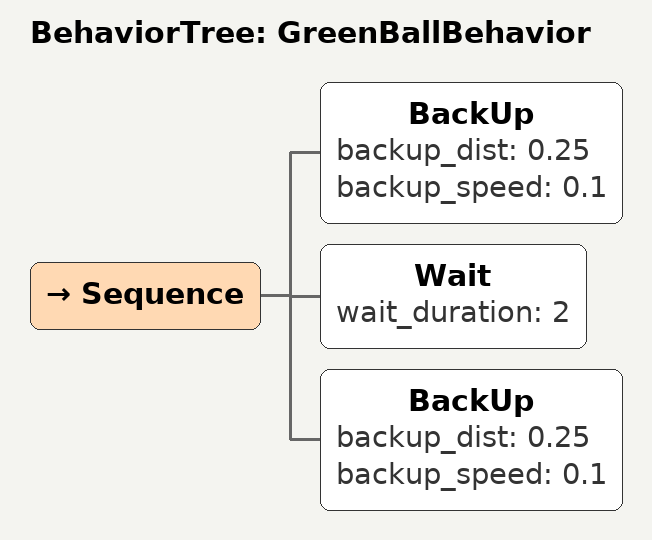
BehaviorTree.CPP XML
<?xml version="1.0"?>
<root main_tree_to_execute="GreenBallBehavior" BTCPP_format="4">
    <BehaviorTree ID="GreenBallBehavior">
        <Sequence>
          <BackUp backup_dist="0.25" backup_speed="0.1"/>
          <Wait wait_duration="2"/>
          <BackUp backup_dist="0.25" backup_speed="0.1"/>
        </Sequence>
    </BehaviorTree>
</root>
